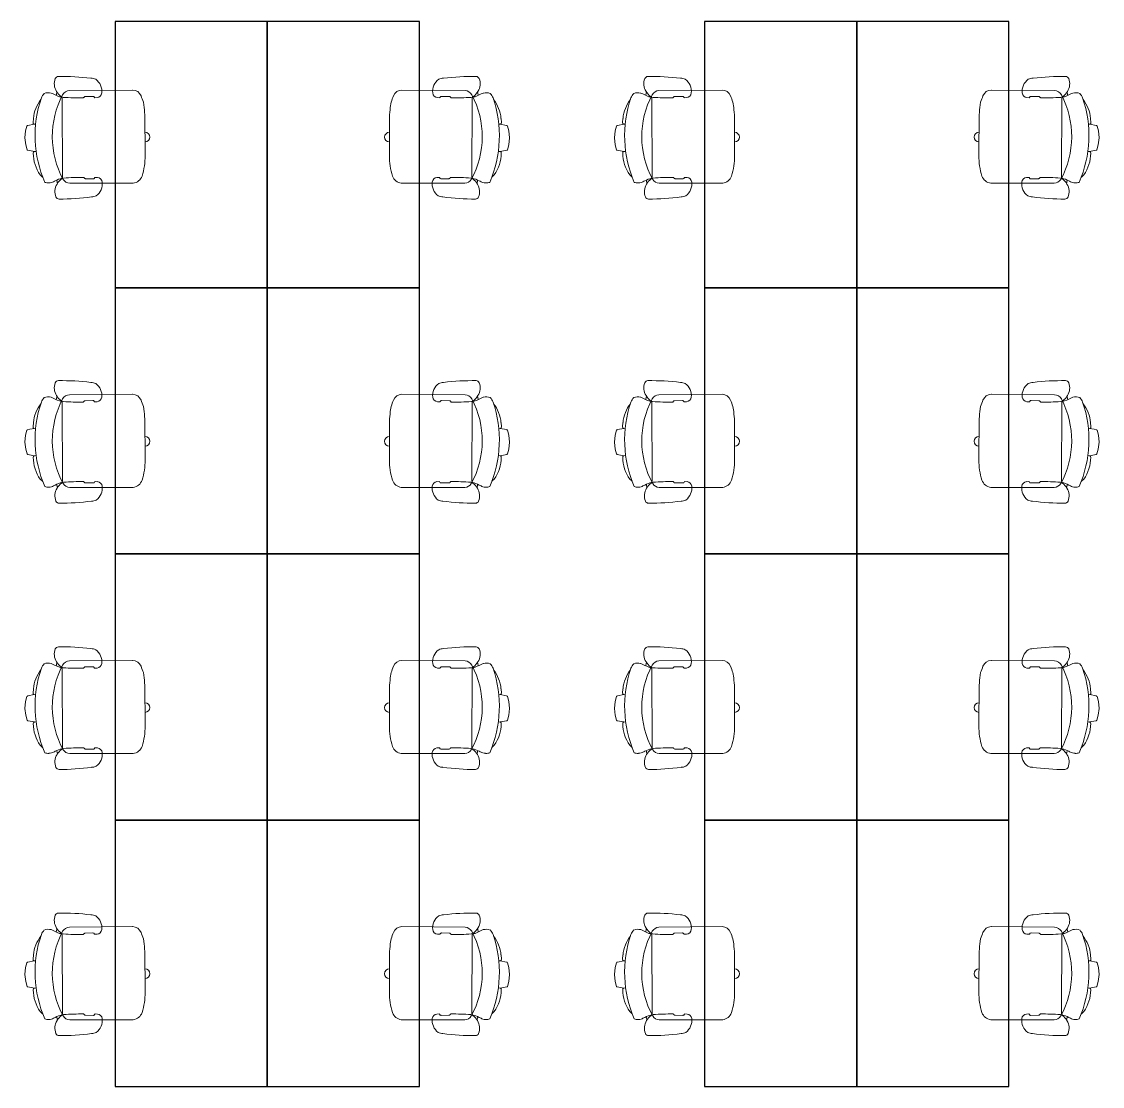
# Model space of a CAD drawing. Header units: inches. Extents: x 478327 to 492265, y -26791 to -22136.
# Drawn here: x 481952 to 482207.7, y -24698.1 to -24446.1 of the extents above; entities that cross this region are included whole.
import ezdxf

# ---------------------------------------------------------------- set-up
doc = ezdxf.new("R2010")
doc.units = ezdxf.units.IN
doc.header["$MEASUREMENT"] = 0
doc.layers.add('A-furniture', color=8, linetype='Continuous', lineweight=9)
doc.layers.add('I-FURN', color=1, linetype='Continuous')

# ---------------------------------------------------------------- blocks, each defined once
blk = doc.blocks.new('A$C6A0E07C9')
at = {"layer": 'A-furniture'}
for p, q in [((-0.2138, 0.2718), (0.1182, 0.2876)), ((-0.0121, 0.2424), (-0.025, 0.2422)), ((-0.0115, 0.2426), (-0.0121, 0.2424)), ((-0.0112, 0.2428), (-0.0115, 0.2426)), ((-0.0079, 0.2484), (-0.0112, 0.2428)), ((0.0377, 0.2515), (-0.0033, 0.2499)), ((0.0418, 0.2505), (0.045, 0.2473)), ((0.045, 0.2473), (0.0464, 0.2461)), ((0.0464, 0.2461), (0.0478, 0.2453)), ((0.0478, 0.2453), (0.0485, 0.2451)), ((0.1585, 0.2497), (0.1792, -0.1667)), ((-0.2691, 0.1773), (-0.2664, 0.2046)), ((0.3146, 0.1213), (0.3056, 0.1197)), ((0.3131, 0.1211), (0.3466, 0.116)), ((0.3152, 0.1516), (0.3188, 0.1294)), ((0.3514, 0.1128), (0.36, 0.0876)), ((0.36, 0.0876), (0.3659, 0.0513)), ((-0.2907, 0.0196), (-0.2893, 0.0294)), ((-0.2883, 0.01), (-0.2907, 0.0196)), ((-0.2893, 0.0294), (-0.2841, 0.0379)), ((-0.2824, 0.002), (-0.2883, 0.01)), ((-0.2841, 0.0379), (-0.2762, 0.0438)), ((-0.2739, -0.003), (-0.2824, 0.002)), ((-0.2762, 0.0438), (-0.2666, 0.0462)), ((0.3636, 0.0146), (0.3576, -0.0113)), ((0.3659, 0.0513), (0.3636, 0.0146)), ((-0.2641, -0.0045), (-0.2739, -0.003)), ((0.3108, -0.0224), (0.3218, -0.0234)), ((0.3197, -0.023), (0.3546, -0.0146)), ((0.3546, -0.0146), (0.3564, -0.0132)), ((0.3564, -0.0132), (0.3576, -0.0113)), ((0.2962, -0.1472), (0.2839, -0.1595)), ((-0.1895, -0.2174), (0.1433, -0.1996)), ((0.0087, -0.176), (-0.0042, -0.1772)), ((0.0094, -0.1763), (0.0087, -0.176)), ((0.0097, -0.1764), (0.0094, -0.1763)), ((0.0135, -0.1816), (0.0097, -0.1764)), ((0.0591, -0.1802), (0.0183, -0.1827)), ((0.0631, -0.1788), (0.066, -0.1753)), ((0.066, -0.1753), (0.0673, -0.174)), ((0.0673, -0.174), (0.0686, -0.173)), ((0.0686, -0.173), (0.0692, -0.1728))]:
    blk.add_line(p, q, dxfattribs=at)
for centre, radius, start, end in [((0.0065, 0.2825), 0.0635, 94.0792, 117.5938), ((0.2241, -0.8917), 1.2574, 92.3594, 100.1757), ((0.1721, 0.3454), 0.0192, 28.1256, 89.2436), ((0.1209, 0.3234), 0.0749, 330.3794, 24.513), ((0.0274, 0.2777), 0.0792, 129.4999, 189.1152), ((0.117, 0.2414), 0.0463, 34.0902, 88.4441), ((0.1077, 0.3263), 0.0879, 309.6726, 333.0223), ((0.5941, -0.0351), 0.8932, 162.1203, 164.4323), ((-0.21, 0.2233), 0.0487, 94.526, 161.0109), ((-0.0222, 0.2712), 0.0292, 192.0047, 264.4409), ((-0.0038, 0.2437), 0.00623, 84.8455, 131.3174), ((0.0374, 0.2414), 0.0101, 64.5281, 88.6391), ((0.0007, 1.5534), 1.3091, 272.0899, 276.676), ((0.1493, 0.274), 0.0211, 279.8693, 313.3434), ((-0.2488, 0.0248), 0.4712, 334.5973, 30.9732), ((0.1704, 0.2449), 0.0129, 130.1366, 158.0173), ((0.1866, 0.1808), 0.0779, 100.0525, 108.2672), ((-1.1254, 2.7931), 2.8487, 297.1157, 298.0695), ((-0.9196, -0.0126), 1.143, 14.0931, 15.0056), ((0.2336, 0.2226), 0.0597, 72.5282, 107.7011), ((0.1951, 0.2221), 0.0806, 25.5198, 45.5387), ((-0.3014, 0.0263), 0.6141, 339.6108, 22.0467), ((0.1276, 0.1249), 0.1894, 8.0925, 40.8276), ((0.1816, 0.1421), 0.4521, 175.5289, 182.0991), ((72.2191, 3.6268), 72.5738, 182.765274, 182.924882), ((0.31, 0.1288), 0.0088, 301.088, 3.1667), ((0.3467, 0.1108), 0.00513, 22.8184, 91.0076), ((0.1162, -0.0378), 0.2107, 328.6962, 1.8079), ((0.3177, -0.0315), 0.00903, 2.1237, 63.3709), ((0.0809, -0.0616), 0.3414, 182.481, 200.7553), ((0.1515, -1.4793), 1.3091, 89.0174, 93.6036), ((0.1724, -0.1915), 0.0211, 52.3501, 85.8241), ((0.197, -0.1553), 0.0211, 212.6602, 229.0352), ((-0.1856, -0.1603), 0.0572, 202.8821, 266.1169), ((0.0516, -0.2073), 0.0792, 176.5782, 236.1936), ((0.0015, -0.2058), 0.0292, 101.2525, 173.6887), ((0.0171, -0.1766), 0.00623, 234.376, 280.848), ((0.0579, -0.1702), 0.0101, 277.0543, 301.1654), ((0.138, -0.155), 0.0449, 276.7939, 330.1521), ((0.1633, -0.2919), 0.1223, 63.0548, 80.6357), ((0.1362, -0.2476), 0.0879, 32.6712, 56.0209), ((-0.9196, -0.0126), 1.143, 350.6964, 351.6126), ((0.1491, -0.2435), 0.0749, 341.1805, 35.314), ((0.3239, 0.0551), 0.2601, 246.1539, 250.8174), ((0.249, -0.1528), 0.0392, 254.2998, 275.9911), ((0.2537, -0.1401), 0.0518, 269.3553, 293.3788), ((0.0312, -0.2142), 0.0635, 248.0997, 271.6142), ((0.1312, 0.9758), 1.2574, 265.5178, 273.334), ((0.2022, -0.2604), 0.0192, 276.4498, 337.5679)]:
    blk.add_arc(centre, radius, start, end, dxfattribs=at)

msp = doc.modelspace()

# ---------------------------------------------------------------- linework, layer by layer
at = {"layer": 'I-FURN', "elevation": 6.93}
for points in [[(481974.126, -24446.139), (481974.126, -24509.139), (482010.126, -24509.139), (482010.126, -24446.139)], [(482010.126, -24446.139), (482010.126, -24509.139), (482046.126, -24509.139), (482046.126, -24446.139)], [(482113.626, -24446.139), (482113.626, -24509.139), (482149.626, -24509.139), (482149.626, -24446.139)], [(482149.626, -24446.139), (482149.626, -24509.139), (482185.626, -24509.139), (482185.626, -24446.139)], [(481974.126, -24509.139), (481974.126, -24572.139), (482010.126, -24572.139), (482010.126, -24509.139)], [(482010.126, -24509.139), (482010.126, -24572.139), (482046.126, -24572.139), (482046.126, -24509.139)], [(482113.626, -24509.139), (482113.626, -24572.139), (482149.626, -24572.139), (482149.626, -24509.139)], [(482149.626, -24509.139), (482149.626, -24572.139), (482185.626, -24572.139), (482185.626, -24509.139)], [(481974.126, -24572.139), (481974.126, -24635.139), (482010.126, -24635.139), (482010.126, -24572.139)], [(482010.126, -24572.139), (482010.126, -24635.139), (482046.126, -24635.139), (482046.126, -24572.139)], [(482113.626, -24572.139), (482113.626, -24635.139), (482149.626, -24635.139), (482149.626, -24572.139)], [(482149.626, -24572.139), (482149.626, -24635.139), (482185.626, -24635.139), (482185.626, -24572.139)], [(481974.126, -24635.139), (481974.126, -24698.139), (482010.126, -24698.139), (482010.126, -24635.139)], [(482010.126, -24635.139), (482010.126, -24698.139), (482046.126, -24698.139), (482046.126, -24635.139)], [(482113.626, -24635.139), (482113.626, -24698.139), (482149.626, -24698.139), (482149.626, -24635.139)], [(482149.626, -24635.139), (482149.626, -24698.139), (482185.626, -24698.139), (482185.626, -24635.139)]]:
    msp.add_lwpolyline(points, close=True, dxfattribs=at)

# ---------------------------------------------------------------- block references
at = {"layer": 'A-furniture'}
for p, xscale, yscale, zscale, rotation in [((481969.344, -24475.07, 48.928), -44.99999999897784, 45, 45, 3.143472837721584), ((482050.907, -24475.07, 48.928), 44.99999999897928, 44.99999999897928, 44.99999999897928, 356.8565271622451), ((482108.844, -24475.07, 48.928), -44.99999999897784, 45, 45, 3.143472837721584), ((482190.407, -24475.07, 48.928), 44.99999999897928, 44.99999999897928, 44.99999999897928, 356.8565271622451), ((481969.344, -24547.07, 49.738), -44.99999999897784, 45, 45, 3.143472837721584), ((482050.907, -24547.07, 49.738), 44.99999999897928, 44.99999999897928, 44.99999999897928, 356.8565271622451), ((482108.844, -24547.07, 49.738), -44.99999999897784, 45, 45, 3.143472837721584), ((482190.407, -24547.07, 49.738), 44.99999999897928, 44.99999999897928, 44.99999999897928, 356.8565271622451), ((481969.344, -24610.07, 49.738), -44.99999999897784, 45, 45, 3.143472837721584), ((482050.907, -24610.07, 49.738), 44.99999999897928, 44.99999999897928, 44.99999999897928, 356.8565271622451), ((482108.844, -24610.07, 49.738), -44.99999999897784, 45, 45, 3.143472837721584), ((482190.407, -24610.07, 49.738), 44.99999999897928, 44.99999999897928, 44.99999999897928, 356.8565271622451), ((481969.344, -24673.07, 49.738), -44.99999999897784, 45, 45, 3.143472837721584), ((482050.907, -24673.07, 49.738), 44.99999999897928, 44.99999999897928, 44.99999999897928, 356.8565271622451), ((482108.844, -24673.07, 49.738), -44.99999999897784, 45, 45, 3.143472837721584), ((482190.407, -24673.07, 49.738), 44.99999999897928, 44.99999999897928, 44.99999999897928, 356.8565271622451)]:
    msp.add_blockref('A$C6A0E07C9', p, dxfattribs=dict(at, xscale=xscale, yscale=yscale, zscale=zscale, rotation=rotation))

doc.saveas('drawing.dxf')
